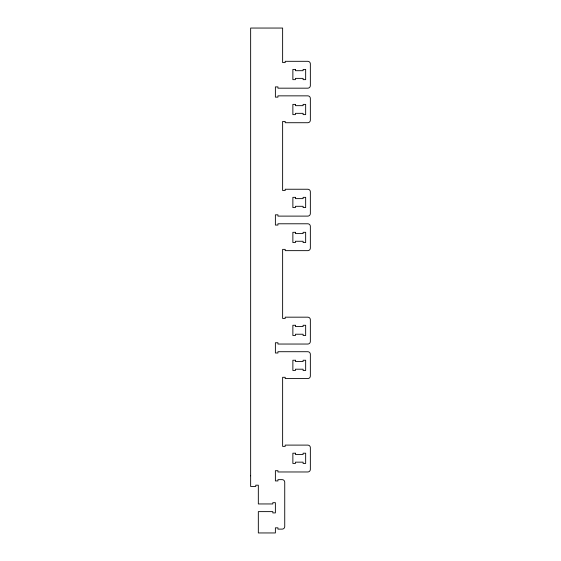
<?xml version="1.0" encoding="UTF-8"?>
<svg xmlns="http://www.w3.org/2000/svg" width="561" height="561" viewBox="0 0 561 561"><rect width="100%" height="100%" fill="white"/><g stroke="black" fill="none" stroke-linecap="round" stroke-linejoin="round"><path stroke-width="0.84" d="M250.648 475.805L250.648 486.471L255.767 486.471L255.767 485.188L258.326 485.188L258.326 503.953L272.821 503.953L272.821 502.67L275.381 502.67L275.381 512.908L272.821 512.908L272.821 511.625L258.326 511.625L258.326 532.95L275.381 532.95L275.381 527.831L277.94 527.831L277.94 529.114L282.176 529.114A2.56 2.56 0 0 0 284.736 526.555L284.736 482.208A2.56 2.56 0 0 0 282.204 479.648L277.94 479.648L277.94 480.924L275.381 480.924L275.381 470.693L277.94 470.693L277.94 471.969L307.793 471.969A2.56 2.56 0 0 0 310.352 469.41L310.352 447.664A2.56 2.56 0 0 0 307.793 445.104L285.191 445.104L285.191 446.381L282.632 446.381L282.632 377.301L285.191 377.301L285.191 378.584L307.793 378.584A2.56 2.56 0 0 0 310.352 376.024L310.352 354.272A2.56 2.56 0 0 0 307.793 351.712L277.94 351.712L277.94 352.995L275.381 352.995L275.381 342.757L277.94 342.757L277.94 344.04L307.793 344.04A2.56 2.56 0 0 0 310.352 341.481L310.352 319.735A2.56 2.56 0 0 0 307.793 317.175L285.191 317.175L285.191 318.452L282.632 318.452L282.632 249.372L285.191 249.372L285.191 250.648L307.793 250.648A2.56 2.56 0 0 0 310.352 248.088L310.352 226.342A2.56 2.56 0 0 0 307.793 223.783L277.94 223.783L277.94 225.066L275.381 225.066L275.381 214.828L277.94 214.828L277.94 216.111L307.793 216.111A2.56 2.56 0 0 0 310.352 213.552L310.352 191.799A2.56 2.56 0 0 0 307.793 189.239L285.191 189.239L285.191 190.523L282.632 190.523L282.632 121.442L285.191 121.442L285.191 122.719L307.793 122.719A2.56 2.56 0 0 0 310.352 120.159L310.352 98.413A2.56 2.56 0 0 0 307.793 95.854L277.94 95.854L277.94 97.13L275.381 97.13L275.381 86.899L277.94 86.899L277.94 88.175L307.793 88.175A2.56 2.56 0 0 0 310.352 85.616L310.352 63.87A2.56 2.56 0 0 0 307.793 61.31L285.191 61.31L285.191 62.594L282.632 62.594L282.632 28.05L250.648 28.05L250.648 475.805M295.423 69.417L292.87 69.417L292.87 79.648L295.423 79.648L295.423 78.372L303.101 78.372L303.101 79.648L305.661 79.648L305.661 69.417L303.101 69.417L303.101 70.693L295.423 70.693L295.423 69.417M295.423 104.381L292.87 104.381L292.87 114.619L295.423 114.619L295.423 113.336L303.101 113.336L303.101 114.619L305.661 114.619L305.661 104.381L303.101 104.381L303.101 105.664L295.423 105.664L295.423 104.381M295.423 197.346L292.87 197.346L292.87 207.577L295.423 207.577L295.423 206.301L303.101 206.301L303.101 207.577L305.661 207.577L305.661 197.346L303.101 197.346L303.101 198.622L295.423 198.622L295.423 197.346M295.423 232.31L292.87 232.31L292.87 242.548L295.423 242.548L295.423 241.265L303.101 241.265L303.101 242.548L305.661 242.548L305.661 232.31L303.101 232.31L303.101 233.593L295.423 233.593L295.423 232.31M295.423 325.275L292.87 325.275L292.87 335.513L295.423 335.513L295.423 334.23L303.101 334.23L303.101 335.513L305.661 335.513L305.661 325.275L303.101 325.275L303.101 326.558L295.423 326.558L295.423 325.275M295.423 360.246L292.87 360.246L292.87 370.477L295.423 370.477L295.423 369.201L303.101 369.201L303.101 370.477L305.661 370.477L305.661 360.246L303.101 360.246L303.101 361.522L295.423 361.522L295.423 360.246M295.423 453.204L292.87 453.204L292.87 463.442L295.423 463.442L295.423 462.159L303.101 462.159L303.101 463.442L305.661 463.442L305.661 453.204L303.101 453.204L303.101 454.487L295.423 454.487L295.423 453.204"/></g></svg>
